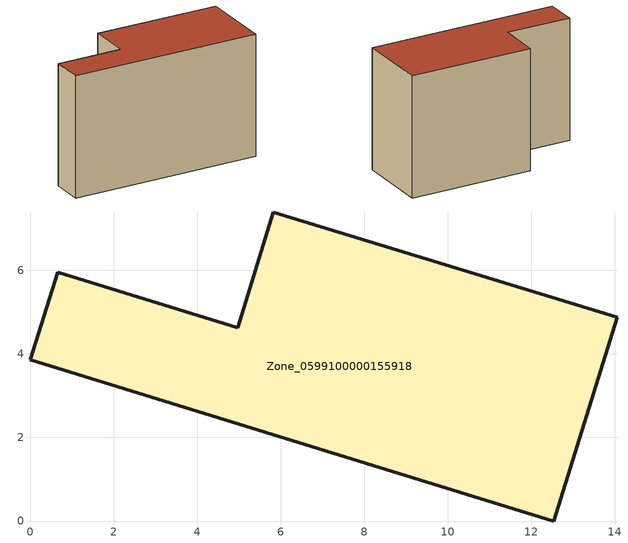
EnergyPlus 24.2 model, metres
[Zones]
Zone_0599100000155918
 floor ground (C_G): 12.54,0 0,3.86 0.65,5.96 4.96,4.63 5.82,7.4 14.05,4.88 z0
 wall outside (C_F): 12.54,0 14.05,4.88 5.82,7.4 4.96,4.63 0.65,5.96 0,3.86 12.54,0 z0:8.45
 roof outside (C_R): 0,3.86 12.54,0 14.05,4.88 5.82,7.4 4.96,4.63 0.65,5.96 z8.45
[BUILDING]
Pand.0599100000155918: North Axis=0; Terrain=City; Loads Convergence Tolerance Value=0.04; Temperature Convergence Tolerance Value=0.4; Solar Distribution=FullExterior; Maximum Number of Warmup Days=25; Minimum Number of Warmup Days=1
[Site:Location]
Rotterdam.The.Hague.AP_ZH_NLD Design_Conditions: Latitude=51.96; Longitude=4.45; Time Zone=1; Elevation=-4.5
[SITE:GROUNDTEMPERATURE:BUILDINGSURFACE]
18, 18, 18, 18, 18, 18, 18, 18, 18, 18, 18, 18
[MATERIAL] Thermal Absorptance=0.9; Solar Absorptance=0.7; Visible Absorptance=0.7
Name | Roughness | Thickness | Conductivity | Density | Specific Heat
G.TI.1975-1991 | MediumSmooth | 0.15 | 0.288461 | 540 | 1210
F.TI.1975-1991 | Rough | 0.3 | 0.230769 | 1920 | 840
R.TI.1975-1991 | MediumRough | 0.2 | 0.153846 | 1500 | 1000
[CONSTRUCTION]
C_G: G.TI.1975-1991
C_F: F.TI.1975-1991
C_R: R.TI.1975-1991
[ZONE]
Zone_0599100000155918: Type=1; Multiplier=1; Ceiling Height=Autocalculate; Volume=Autocalculate; Floor Area=autocalculate; Part of Total Floor Area=Yes
[ZONEINFILTRATION:DESIGNFLOWRATE]
Infil_Zone_0599100000155918: Zone or ZoneList or Space or SpaceList=Zone_0599100000155918; Schedule=AlwaysOn; Design Flow Rate Calculation Method=Flow/Area; Flow Rate per Floor Area=0.003; Constant Term Coefficient=1; Temperature Term Coefficient=0; Velocity Term Coefficient=0; Velocity Squared Term Coefficient=0
[HVACTEMPLATE:ZONE:IDEALLOADSAIRSYSTEM]
Zone_0599100000155918: Maximum Heating Supply Air Temperature=50; Minimum Cooling Supply Air Temperature=13; Maximum Heating Supply Air Humidity Ratio=0.0156; Minimum Cooling Supply Air Humidity Ratio=0.0077; Heating Limit=NoLimit; Cooling Limit=NoLimit; Dehumidification Control Type=ConstantSensibleHeatRatio; Cooling Sensible Heat Ratio=0.7; Dehumidification Setpoint=60; Humidification Control Type=None; Humidification Setpoint=30; Outdoor Air Method=None; Outdoor Air Flow Rate per Person=0.00944; Outdoor Air Flow Rate per Zone Floor Area=0; Outdoor Air Flow Rate per Zone=0; Demand Controlled Ventilation Type=None; Outdoor Air Economizer Type=NoEconomizer; Heat Recovery Type=None; Sensible Heat Recovery Effectiveness=0.7; Latent Heat Recovery Effectiveness=0.65
[ZONECONTROL:THERMOSTAT]
ThermostatControl_Zone_0599100000155918: Zone or ZoneList=Zone_0599100000155918; Control Type Schedule=DualSetpointControlType; Control 1=Thermostat_Zone_0599100000155918; Temperature Difference Between Cutout And Setpoint=0
[THERMOSTATSETPOINT:DUALSETPOINT]
Thermostat_Zone_0599100000155918: Heating Setpoint Temperature Schedule=HeatingSetpoint_Zone_0599100000155918; Cooling Setpoint Temperature Schedule=CoolingSetpoint_Zone_0599100000155918
[SCHEDULE:COMPACT]
HeatingSetpoint_Zone_0599100000155918: Through: 12/31, For: AllDays, Until: 24:00, 21
CoolingSetpoint_Zone_0599100000155918: Through: 12/31, For: AllDays, Until: 24:00, 24
DualSetpointControlType: Through: 12/31, For: AllDays, Until: 24:00, 4
AlwaysOn: Through: 12/31, For: AllDays, Until: 24:00, 1
